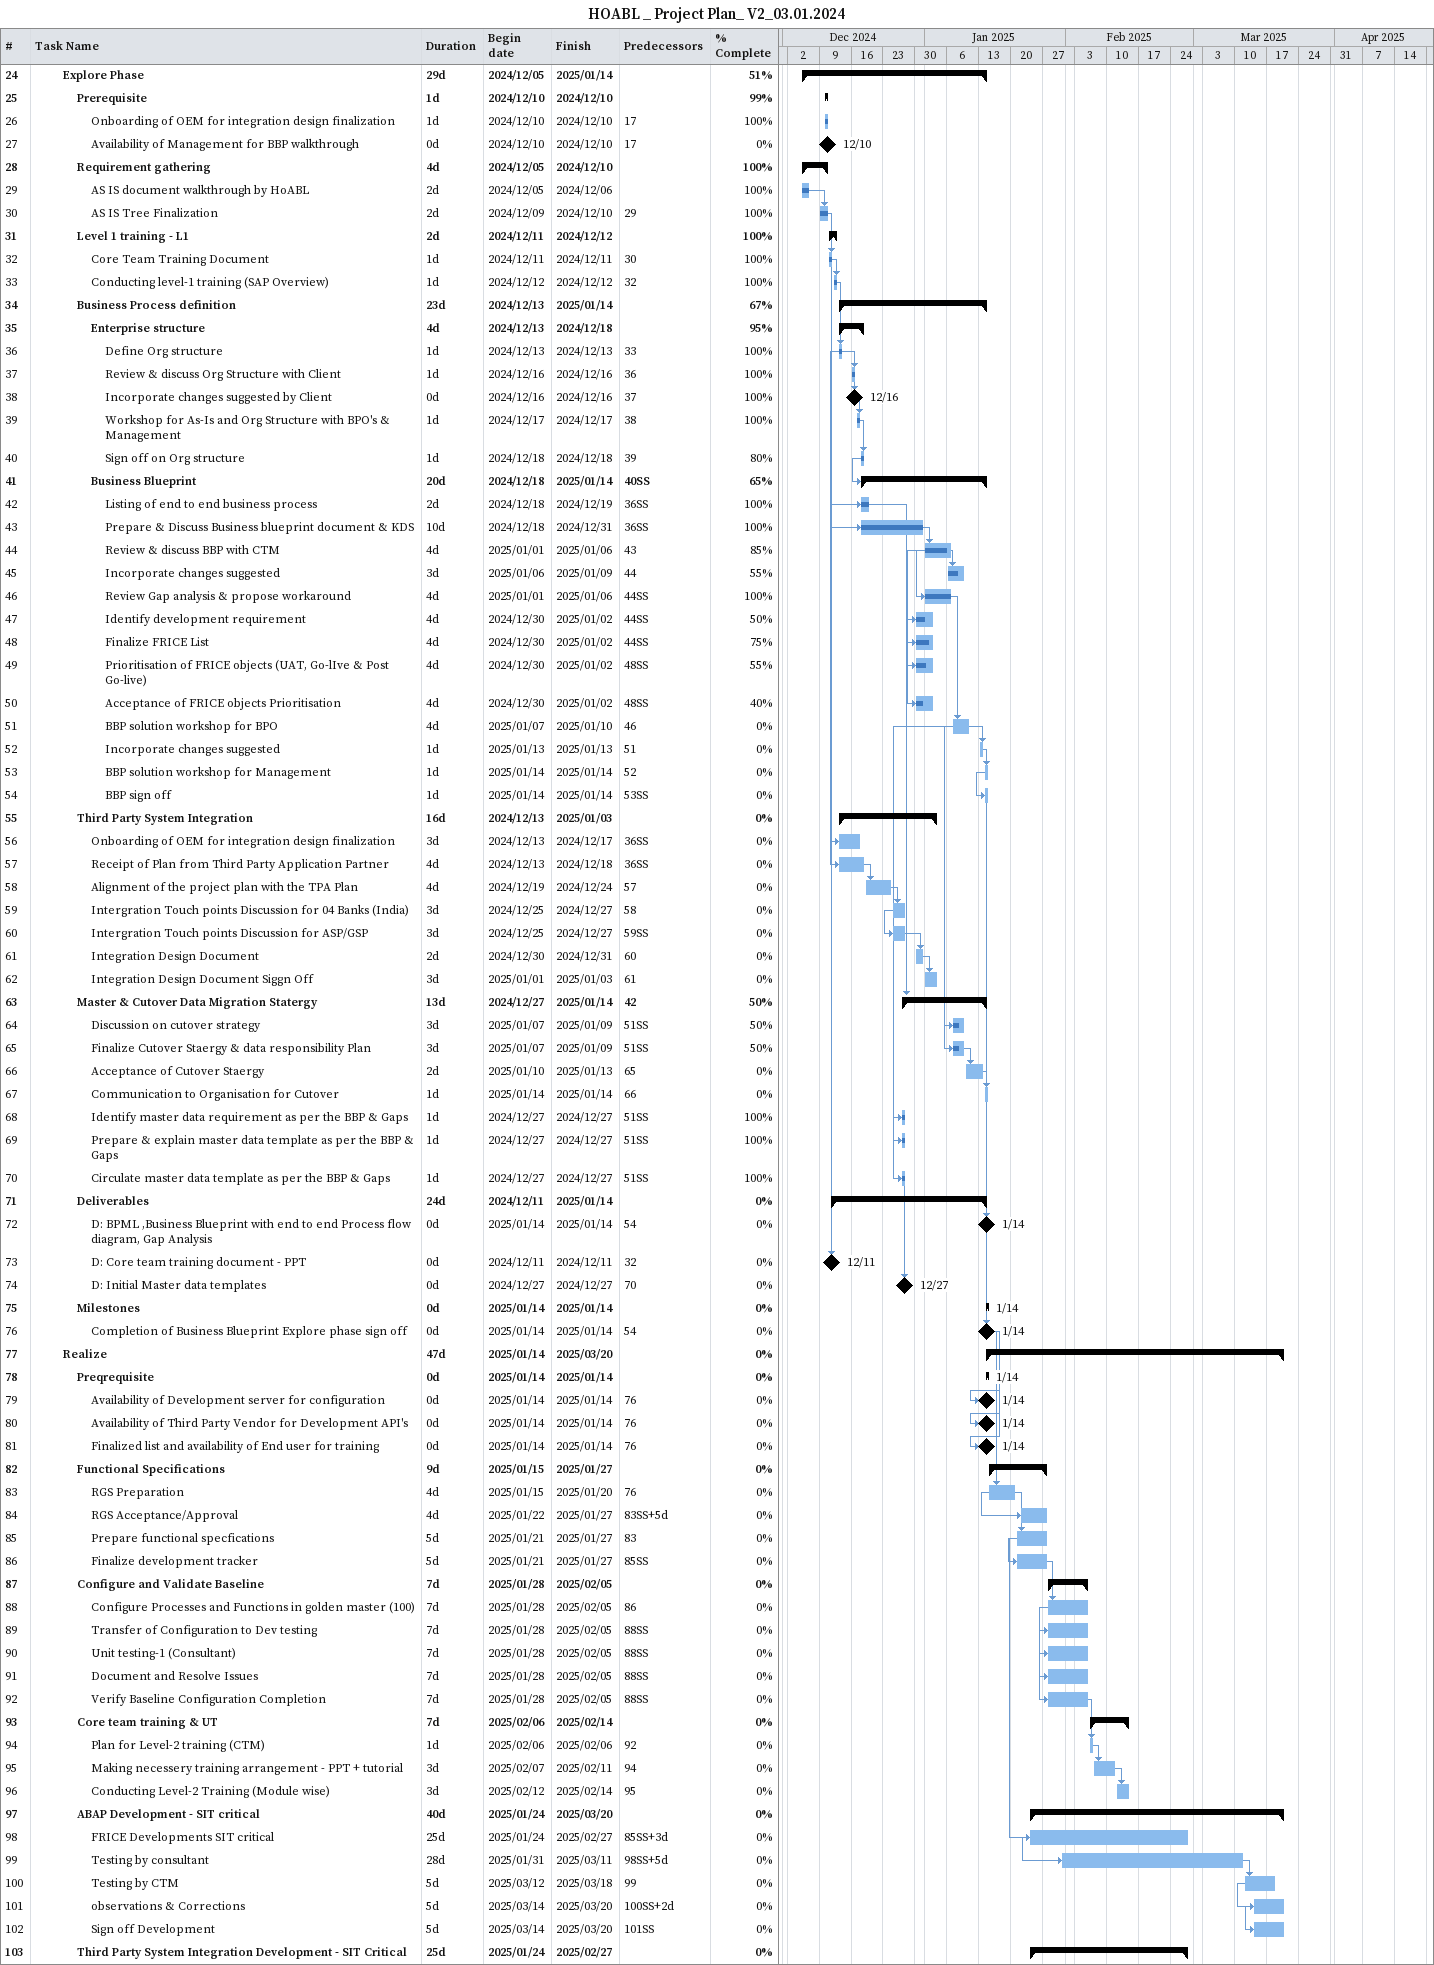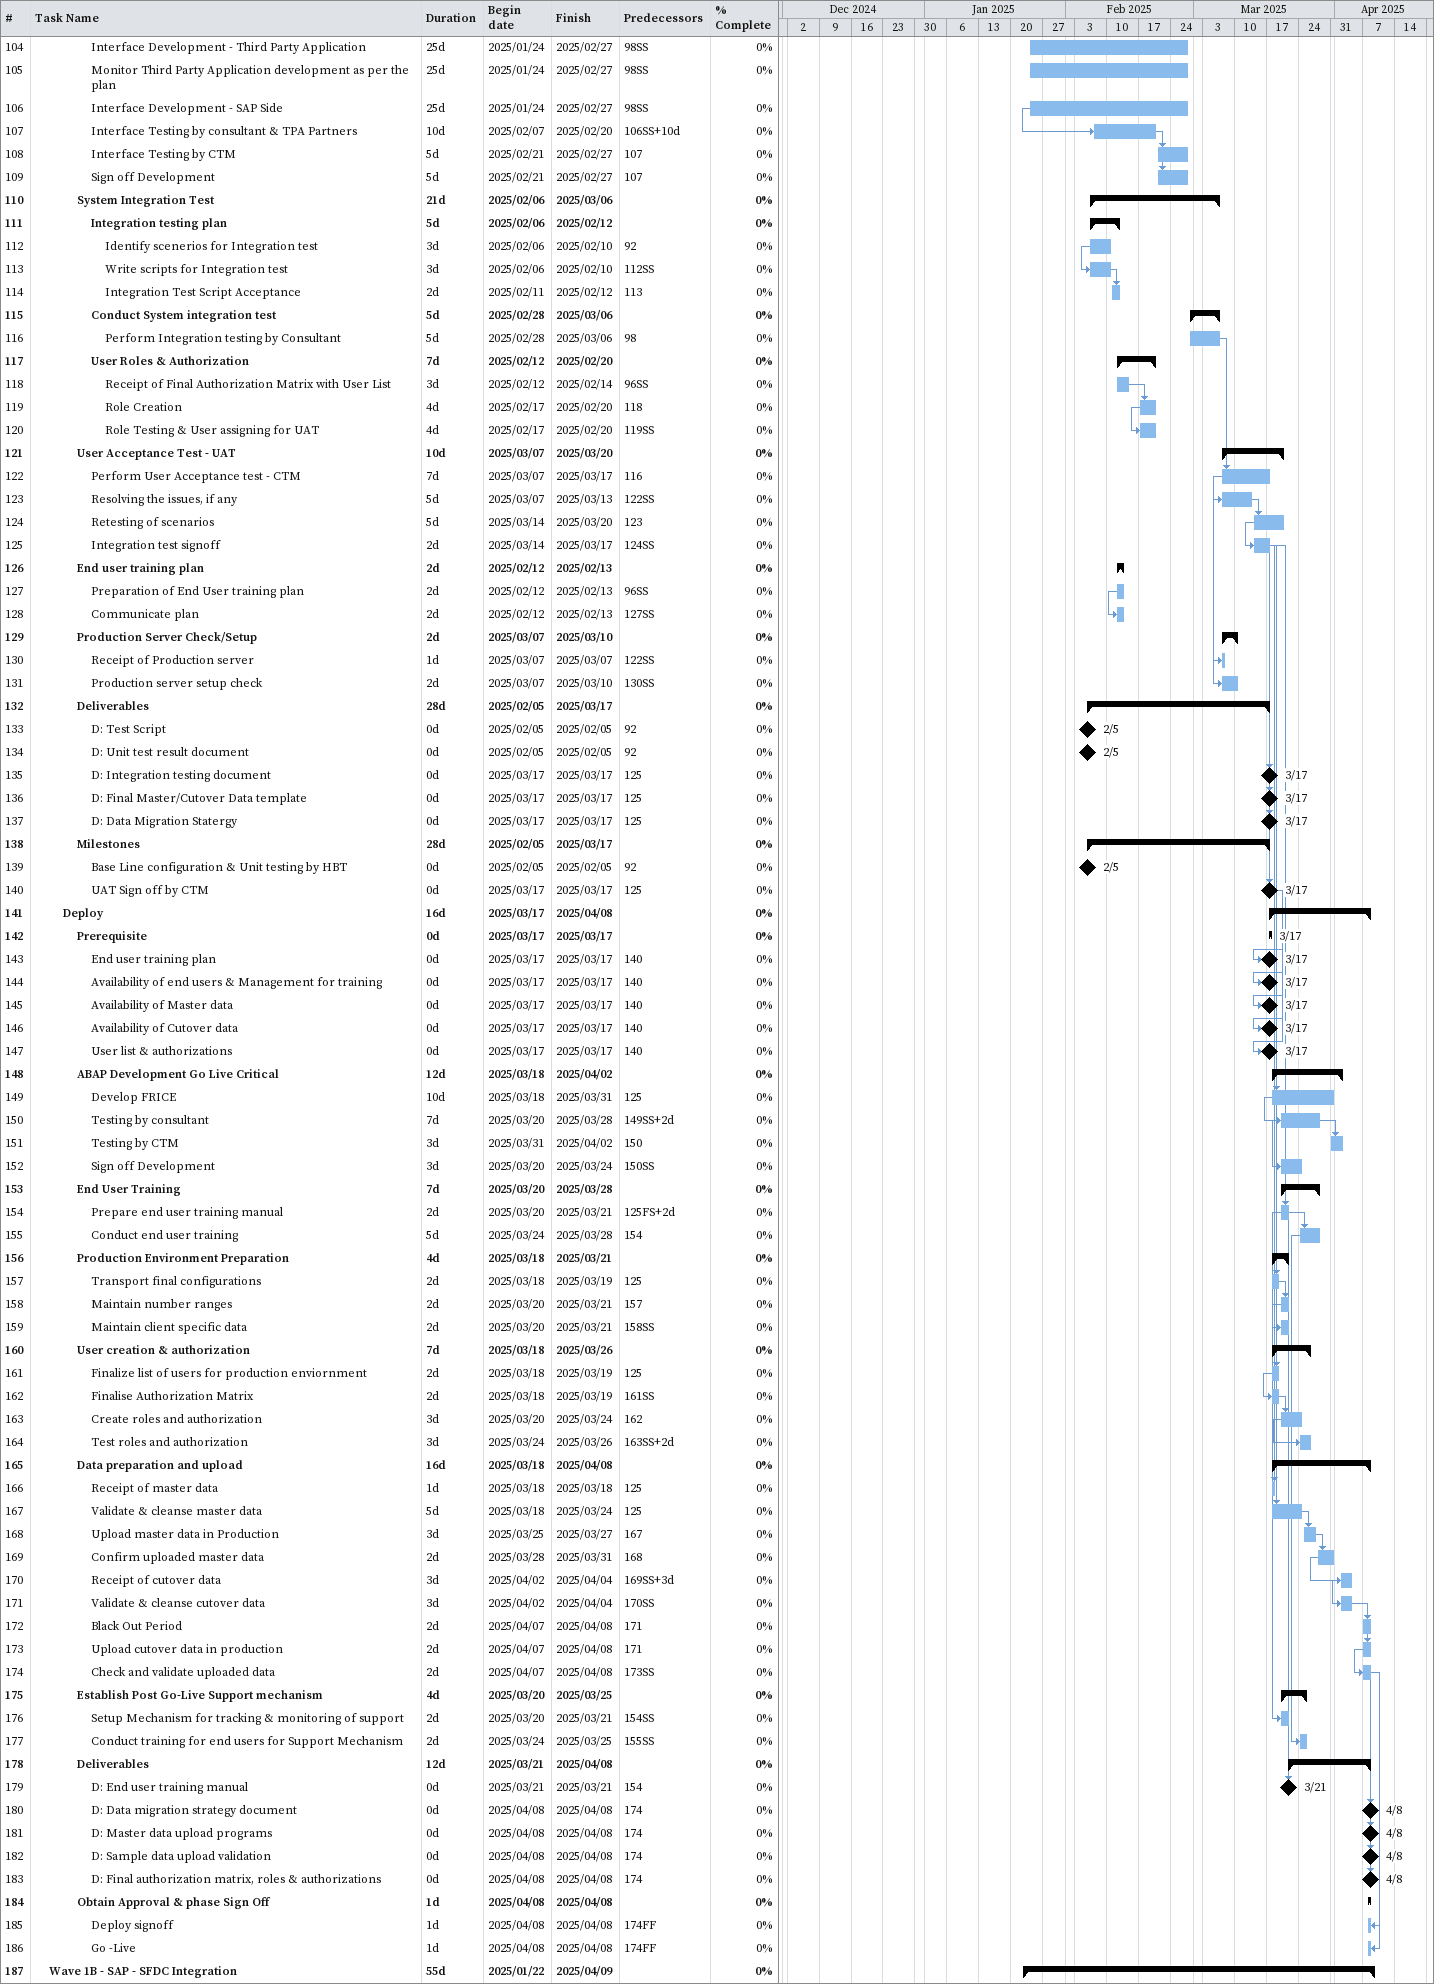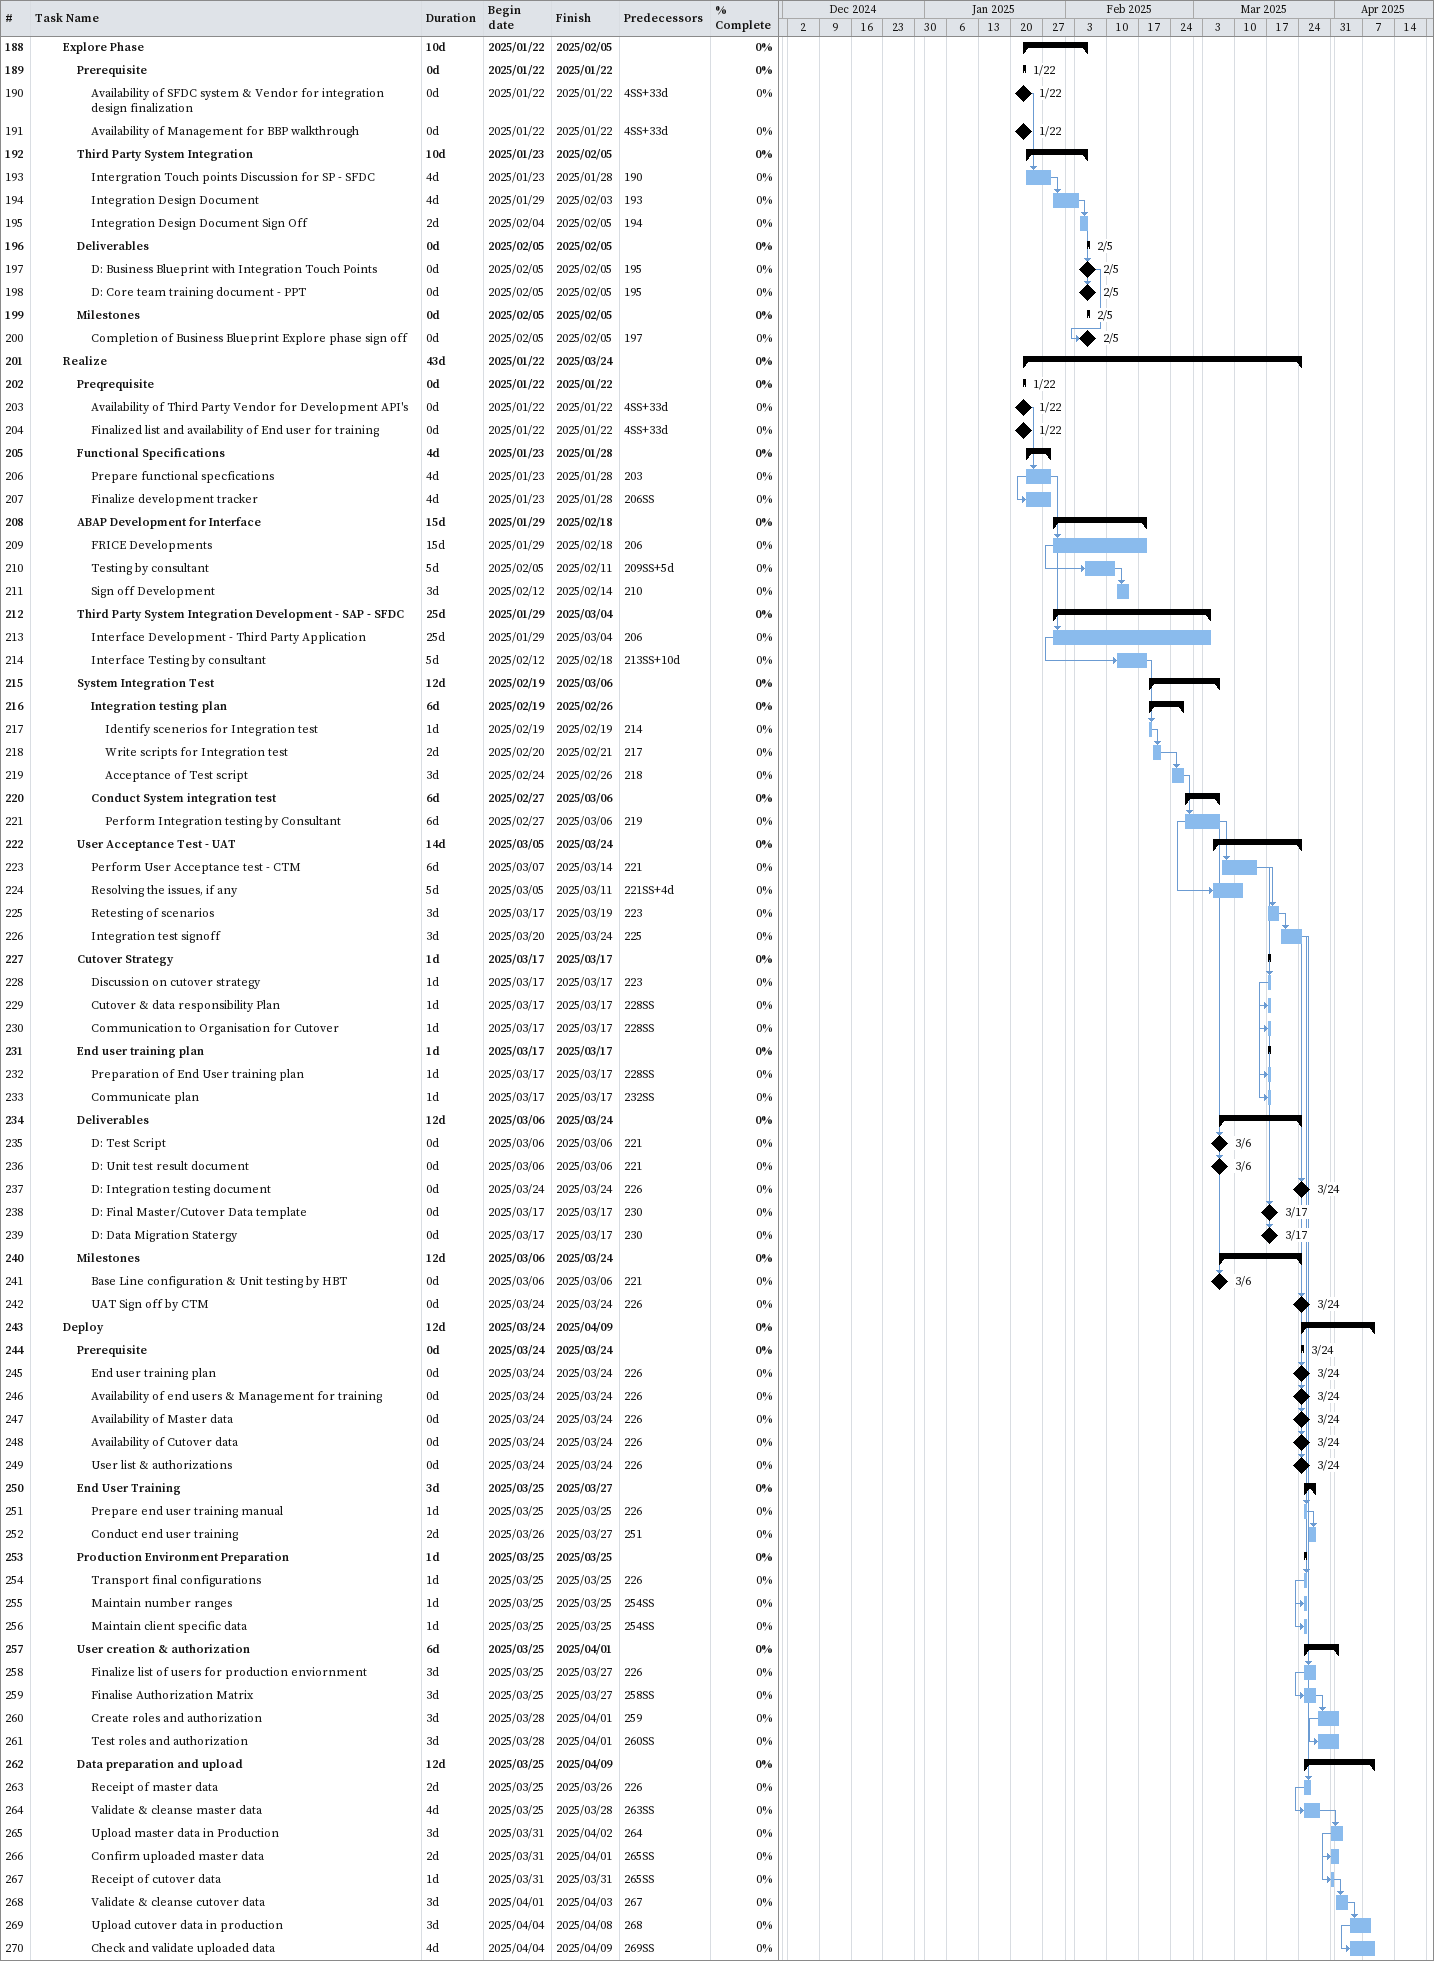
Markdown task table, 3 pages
HOABL _ Project Plan_ V2_03.01.2024

| ID | Level | Task | Duration | Start | Finish | Predecessors | % complete |
|---|---|---|---|---|---|---|---|
| 24 | 3 | **Explore Phase** | 29d | 2024-12-05 | 2025-01-14 |  | 51 |
| 25 | 4 | **Prerequisite** | 1d | 2024-12-10 | 2024-12-10 |  | 99 |
| 26 | 5 | Onboarding of OEM for integration design finalization | 1d | 2024-12-10 | 2024-12-10 | 17 | 100 |
| 27 | 5 | Availability of Management for BBP walkthrough | 0d | 2024-12-10 | 2024-12-10 | 17 | 0 |
| 28 | 4 | **Requirement gathering** | 4d | 2024-12-05 | 2024-12-10 |  | 100 |
| 29 | 5 | AS IS document walkthrough by HoABL | 2d | 2024-12-05 | 2024-12-06 |  | 100 |
| 30 | 5 | AS IS Tree Finalization | 2d | 2024-12-09 | 2024-12-10 | 29 | 100 |
| 31 | 4 | **Level 1 training - L1** | 2d | 2024-12-11 | 2024-12-12 |  | 100 |
| 32 | 5 | Core Team Training Document | 1d | 2024-12-11 | 2024-12-11 | 30 | 100 |
| 33 | 5 | Conducting level-1 training (SAP Overview) | 1d | 2024-12-12 | 2024-12-12 | 32 | 100 |
| 34 | 4 | **Business Process definition** | 23d | 2024-12-13 | 2025-01-14 |  | 67 |
| 35 | 5 | **Enterprise structure** | 4d | 2024-12-13 | 2024-12-18 |  | 95 |
| 36 | 6 | Define Org structure | 1d | 2024-12-13 | 2024-12-13 | 33 | 100 |
| 37 | 6 | Review & discuss Org Structure with Client | 1d | 2024-12-16 | 2024-12-16 | 36 | 100 |
| 38 | 6 | Incorporate changes suggested by Client | 0d | 2024-12-16 | 2024-12-16 | 37 | 100 |
| 39 | 6 | Workshop for As-Is and Org Structure with BPO's & Management | 1d | 2024-12-17 | 2024-12-17 | 38 | 100 |
| 40 | 6 | Sign off on Org structure | 1d | 2024-12-18 | 2024-12-18 | 39 | 80 |
| 41 | 5 | **Business Blueprint** | 20d | 2024-12-18 | 2025-01-14 | 40SS | 65 |
| 42 | 6 | Listing of end to end business process | 2d | 2024-12-18 | 2024-12-19 | 36SS | 100 |
| 43 | 6 | Prepare & Discuss Business blueprint document & KDS | 10d | 2024-12-18 | 2024-12-31 | 36SS | 100 |
| 44 | 6 | Review & discuss BBP with CTM | 4d | 2025-01-01 | 2025-01-06 | 43 | 85 |
| 45 | 6 | Incorporate changes suggested | 3d | 2025-01-06 | 2025-01-09 | 44 | 55 |
| 46 | 6 | Review Gap analysis & propose workaround | 4d | 2025-01-01 | 2025-01-06 | 44SS | 100 |
| 47 | 6 | Identify development requirement | 4d | 2024-12-30 | 2025-01-02 | 44SS | 50 |
| 48 | 6 | Finalize FRICE List | 4d | 2024-12-30 | 2025-01-02 | 44SS | 75 |
| 49 | 6 | Prioritisation of FRICE objects (UAT, Go-lIve & Post Go-live) | 4d | 2024-12-30 | 2025-01-02 | 48SS | 55 |
| 50 | 6 | Acceptance of FRICE objects Prioritisation | 4d | 2024-12-30 | 2025-01-02 | 48SS | 40 |
| 51 | 6 | BBP solution workshop for BPO | 4d | 2025-01-07 | 2025-01-10 | 46 | 0 |
| 52 | 6 | Incorporate changes suggested | 1d | 2025-01-13 | 2025-01-13 | 51 | 0 |
| 53 | 6 | BBP solution workshop for Management | 1d | 2025-01-14 | 2025-01-14 | 52 | 0 |
| 54 | 6 | BBP sign off | 1d | 2025-01-14 | 2025-01-14 | 53SS | 0 |
| 55 | 4 | **Third Party System Integration** | 16d | 2024-12-13 | 2025-01-03 |  | 0 |
| 56 | 5 | Onboarding of OEM for integration design finalization | 3d | 2024-12-13 | 2024-12-17 | 36SS | 0 |
| 57 | 5 | Receipt of Plan from Third Party Application Partner | 4d | 2024-12-13 | 2024-12-18 | 36SS | 0 |
| 58 | 5 | Alignment of the project plan with the TPA Plan | 4d | 2024-12-19 | 2024-12-24 | 57 | 0 |
| 59 | 5 | Intergration Touch points Discussion for 04 Banks (India) | 3d | 2024-12-25 | 2024-12-27 | 58 | 0 |
| 60 | 5 | Intergration Touch points Discussion for ASP/GSP | 3d | 2024-12-25 | 2024-12-27 | 59SS | 0 |
| 61 | 5 | Integration Design Document | 2d | 2024-12-30 | 2024-12-31 | 60 | 0 |
| 62 | 5 | Integration Design Document Siggn Off | 3d | 2025-01-01 | 2025-01-03 | 61 | 0 |
| 63 | 4 | **Master & Cutover Data Migration Statergy** | 13d | 2024-12-27 | 2025-01-14 | 42 | 50 |
| 64 | 5 | Discussion on cutover strategy | 3d | 2025-01-07 | 2025-01-09 | 51SS | 50 |
| 65 | 5 | Finalize Cutover Staergy & data responsibility Plan | 3d | 2025-01-07 | 2025-01-09 | 51SS | 50 |
| 66 | 5 | Acceptance of Cutover Staergy | 2d | 2025-01-10 | 2025-01-13 | 65 | 0 |
| 67 | 5 | Communication to Organisation for Cutover | 1d | 2025-01-14 | 2025-01-14 | 66 | 0 |
| 68 | 5 | Identify master data requirement as per the BBP & Gaps | 1d | 2024-12-27 | 2024-12-27 | 51SS | 100 |
| 69 | 5 | Prepare & explain master data template as per the BBP & Gaps | 1d | 2024-12-27 | 2024-12-27 | 51SS | 100 |
| 70 | 5 | Circulate master data template as per the BBP & Gaps | 1d | 2024-12-27 | 2024-12-27 | 51SS | 100 |
| 71 | 4 | **Deliverables** | 24d | 2024-12-11 | 2025-01-14 |  | 0 |
| 72 | 5 | D: BPML ,Business Blueprint with end to end Process flow diagram, Gap Analysis | 0d | 2025-01-14 | 2025-01-14 | 54 | 0 |
| 73 | 5 | D: Core team training document - PPT | 0d | 2024-12-11 | 2024-12-11 | 32 | 0 |
| 74 | 5 | D: Initial Master data templates | 0d | 2024-12-27 | 2024-12-27 | 70 | 0 |
| 75 | 4 | **Milestones** | 0d | 2025-01-14 | 2025-01-14 |  | 0 |
| 76 | 5 | Completion of Business Blueprint Explore phase sign off | 0d | 2025-01-14 | 2025-01-14 | 54 | 0 |
| 77 | 3 | **Realize** | 47d | 2025-01-14 | 2025-03-20 |  | 0 |
| 78 | 4 | **Preqrequisite** | 0d | 2025-01-14 | 2025-01-14 |  | 0 |
| 79 | 5 | Availability of Development server for configuration | 0d | 2025-01-14 | 2025-01-14 | 76 | 0 |
| 80 | 5 | Availability of Third Party Vendor for Development API's | 0d | 2025-01-14 | 2025-01-14 | 76 | 0 |
| 81 | 5 | Finalized list and availability of End user for training | 0d | 2025-01-14 | 2025-01-14 | 76 | 0 |
| 82 | 4 | **Functional Specifications** | 9d | 2025-01-15 | 2025-01-27 |  | 0 |
| 83 | 5 | RGS Preparation | 4d | 2025-01-15 | 2025-01-20 | 76 | 0 |
| 84 | 5 | RGS Acceptance/Approval | 4d | 2025-01-22 | 2025-01-27 | 83SS+5d | 0 |
| 85 | 5 | Prepare functional specfications | 5d | 2025-01-21 | 2025-01-27 | 83 | 0 |
| 86 | 5 | Finalize development tracker | 5d | 2025-01-21 | 2025-01-27 | 85SS | 0 |
| 87 | 4 | **Configure and Validate Baseline** | 7d | 2025-01-28 | 2025-02-05 |  | 0 |
| 88 | 5 | Configure Processes and Functions in golden master (100) | 7d | 2025-01-28 | 2025-02-05 | 86 | 0 |
| 89 | 5 | Transfer of Configuration to Dev testing | 7d | 2025-01-28 | 2025-02-05 | 88SS | 0 |
| 90 | 5 | Unit testing-1 (Consultant) | 7d | 2025-01-28 | 2025-02-05 | 88SS | 0 |
| 91 | 5 | Document and Resolve Issues | 7d | 2025-01-28 | 2025-02-05 | 88SS | 0 |
| 92 | 5 | Verify Baseline Configuration Completion | 7d | 2025-01-28 | 2025-02-05 | 88SS | 0 |
| 93 | 4 | **Core team training & UT** | 7d | 2025-02-06 | 2025-02-14 |  | 0 |
| 94 | 5 | Plan for Level-2 training (CTM) | 1d | 2025-02-06 | 2025-02-06 | 92 | 0 |
| 95 | 5 | Making necessery training arrangement - PPT + tutorial | 3d | 2025-02-07 | 2025-02-11 | 94 | 0 |
| 96 | 5 | Conducting Level-2 Training (Module wise) | 3d | 2025-02-12 | 2025-02-14 | 95 | 0 |
| 97 | 4 | **ABAP Development - SIT critical** | 40d | 2025-01-24 | 2025-03-20 |  | 0 |
| 98 | 5 | FRICE Developments SIT critical | 25d | 2025-01-24 | 2025-02-27 | 85SS+3d | 0 |
| 99 | 5 | Testing by consultant | 28d | 2025-01-31 | 2025-03-11 | 98SS+5d | 0 |
| 100 | 5 | Testing by CTM | 5d | 2025-03-12 | 2025-03-18 | 99 | 0 |
| 101 | 5 | observations & Corrections | 5d | 2025-03-14 | 2025-03-20 | 100SS+2d | 0 |
| 102 | 5 | Sign off Development | 5d | 2025-03-14 | 2025-03-20 | 101SS | 0 |
| 103 | 4 | **Third Party System Integration Development - SIT Critical** | 25d | 2025-01-24 | 2025-02-27 |  | 0 |
| 104 | 5 | Interface Development - Third Party Application | 25d | 2025-01-24 | 2025-02-27 | 98SS | 0 |
| 105 | 5 | Monitor Third Party Application development as per the plan | 25d | 2025-01-24 | 2025-02-27 | 98SS | 0 |
| 106 | 5 | Interface Development - SAP Side | 25d | 2025-01-24 | 2025-02-27 | 98SS | 0 |
| 107 | 5 | Interface Testing by consultant & TPA Partners | 10d | 2025-02-07 | 2025-02-20 | 106SS+10d | 0 |
| 108 | 5 | Interface Testing by CTM | 5d | 2025-02-21 | 2025-02-27 | 107 | 0 |
| 109 | 5 | Sign off Development | 5d | 2025-02-21 | 2025-02-27 | 107 | 0 |
| 110 | 4 | **System Integration Test** | 21d | 2025-02-06 | 2025-03-06 |  | 0 |
| 111 | 5 | **Integration testing plan** | 5d | 2025-02-06 | 2025-02-12 |  | 0 |
| 112 | 6 | Identify scenerios for Integration test | 3d | 2025-02-06 | 2025-02-10 | 92 | 0 |
| 113 | 6 | Write scripts for Integration test | 3d | 2025-02-06 | 2025-02-10 | 112SS | 0 |
| 114 | 6 | Integration Test Script Acceptance | 2d | 2025-02-11 | 2025-02-12 | 113 | 0 |
| 115 | 5 | **Conduct System integration test** | 5d | 2025-02-28 | 2025-03-06 |  | 0 |
| 116 | 6 | Perform Integration testing by Consultant | 5d | 2025-02-28 | 2025-03-06 | 98 | 0 |
| 117 | 5 | **User Roles & Authorization** | 7d | 2025-02-12 | 2025-02-20 |  | 0 |
| 118 | 6 | Receipt of Final Authorization Matrix with User List | 3d | 2025-02-12 | 2025-02-14 | 96SS | 0 |
| 119 | 6 | Role Creation | 4d | 2025-02-17 | 2025-02-20 | 118 | 0 |
| 120 | 6 | Role Testing & User assigning for UAT | 4d | 2025-02-17 | 2025-02-20 | 119SS | 0 |
| 121 | 4 | **User Acceptance Test - UAT** | 10d | 2025-03-07 | 2025-03-20 |  | 0 |
| 122 | 5 | Perform User Acceptance test - CTM | 7d | 2025-03-07 | 2025-03-17 | 116 | 0 |
| 123 | 5 | Resolving the issues, if any | 5d | 2025-03-07 | 2025-03-13 | 122SS | 0 |
| 124 | 5 | Retesting of scenarios | 5d | 2025-03-14 | 2025-03-20 | 123 | 0 |
| 125 | 5 | Integration test signoff | 2d | 2025-03-14 | 2025-03-17 | 124SS | 0 |
| 126 | 4 | **End user training plan** | 2d | 2025-02-12 | 2025-02-13 |  | 0 |
| 127 | 5 | Preparation of End User training plan | 2d | 2025-02-12 | 2025-02-13 | 96SS | 0 |
| 128 | 5 | Communicate plan | 2d | 2025-02-12 | 2025-02-13 | 127SS | 0 |
| 129 | 4 | **Production Server Check/Setup** | 2d | 2025-03-07 | 2025-03-10 |  | 0 |
| 130 | 5 | Receipt of Production server | 1d | 2025-03-07 | 2025-03-07 | 122SS | 0 |
| 131 | 5 | Production server setup check | 2d | 2025-03-07 | 2025-03-10 | 130SS | 0 |
| 132 | 4 | **Deliverables** | 28d | 2025-02-05 | 2025-03-17 |  | 0 |
| 133 | 5 | D: Test Script | 0d | 2025-02-05 | 2025-02-05 | 92 | 0 |
| 134 | 5 | D: Unit test result document | 0d | 2025-02-05 | 2025-02-05 | 92 | 0 |
| 135 | 5 | D: Integration testing document | 0d | 2025-03-17 | 2025-03-17 | 125 | 0 |
| 136 | 5 | D: Final Master/Cutover Data template | 0d | 2025-03-17 | 2025-03-17 | 125 | 0 |
| 137 | 5 | D: Data Migration Statergy | 0d | 2025-03-17 | 2025-03-17 | 125 | 0 |
| 138 | 4 | **Milestones** | 28d | 2025-02-05 | 2025-03-17 |  | 0 |
| 139 | 5 | Base Line configuration & Unit testing by HBT | 0d | 2025-02-05 | 2025-02-05 | 92 | 0 |
| 140 | 5 | UAT Sign off by CTM | 0d | 2025-03-17 | 2025-03-17 | 125 | 0 |
| 141 | 3 | **Deploy** | 16d | 2025-03-17 | 2025-04-08 |  | 0 |
| 142 | 4 | **Prerequisite** | 0d | 2025-03-17 | 2025-03-17 |  | 0 |
| 143 | 5 | End user training plan | 0d | 2025-03-17 | 2025-03-17 | 140 | 0 |
| 144 | 5 | Availability of end users & Management for training | 0d | 2025-03-17 | 2025-03-17 | 140 | 0 |
| 145 | 5 | Availability of Master data | 0d | 2025-03-17 | 2025-03-17 | 140 | 0 |
| 146 | 5 | Availability of Cutover data | 0d | 2025-03-17 | 2025-03-17 | 140 | 0 |
| 147 | 5 | User list & authorizations | 0d | 2025-03-17 | 2025-03-17 | 140 | 0 |
| 148 | 4 | **ABAP Development Go Live Critical** | 12d | 2025-03-18 | 2025-04-02 |  | 0 |
| 149 | 5 | Develop FRICE | 10d | 2025-03-18 | 2025-03-31 | 125 | 0 |
| 150 | 5 | Testing by consultant | 7d | 2025-03-20 | 2025-03-28 | 149SS+2d | 0 |
| 151 | 5 | Testing by CTM | 3d | 2025-03-31 | 2025-04-02 | 150 | 0 |
| 152 | 5 | Sign off Development | 3d | 2025-03-20 | 2025-03-24 | 150SS | 0 |
| 153 | 4 | **End User Training** | 7d | 2025-03-20 | 2025-03-28 |  | 0 |
| 154 | 5 | Prepare end user training manual | 2d | 2025-03-20 | 2025-03-21 | 125FS+2d | 0 |
| 155 | 5 | Conduct end user training | 5d | 2025-03-24 | 2025-03-28 | 154 | 0 |
| 156 | 4 | **Production Environment Preparation** | 4d | 2025-03-18 | 2025-03-21 |  | 0 |
| 157 | 5 | Transport final configurations | 2d | 2025-03-18 | 2025-03-19 | 125 | 0 |
| 158 | 5 | Maintain number ranges | 2d | 2025-03-20 | 2025-03-21 | 157 | 0 |
| 159 | 5 | Maintain client specific data | 2d | 2025-03-20 | 2025-03-21 | 158SS | 0 |
| 160 | 4 | **User creation & authorization** | 7d | 2025-03-18 | 2025-03-26 |  | 0 |
| 161 | 5 | Finalize list of users for production enviornment | 2d | 2025-03-18 | 2025-03-19 | 125 | 0 |
| 162 | 5 | Finalise Authorization Matrix | 2d | 2025-03-18 | 2025-03-19 | 161SS | 0 |
| 163 | 5 | Create roles and authorization | 3d | 2025-03-20 | 2025-03-24 | 162 | 0 |
| 164 | 5 | Test roles and authorization | 3d | 2025-03-24 | 2025-03-26 | 163SS+2d | 0 |
| 165 | 4 | **Data preparation and upload** | 16d | 2025-03-18 | 2025-04-08 |  | 0 |
| 166 | 5 | Receipt of master data | 1d | 2025-03-18 | 2025-03-18 | 125 | 0 |
| 167 | 5 | Validate & cleanse master data | 5d | 2025-03-18 | 2025-03-24 | 125 | 0 |
| 168 | 5 | Upload master data in Production | 3d | 2025-03-25 | 2025-03-27 | 167 | 0 |
| 169 | 5 | Confirm uploaded master data | 2d | 2025-03-28 | 2025-03-31 | 168 | 0 |
| 170 | 5 | Receipt of cutover data | 3d | 2025-04-02 | 2025-04-04 | 169SS+3d | 0 |
| 171 | 5 | Validate & cleanse cutover data | 3d | 2025-04-02 | 2025-04-04 | 170SS | 0 |
| 172 | 5 | Black Out Period | 2d | 2025-04-07 | 2025-04-08 | 171 | 0 |
| 173 | 5 | Upload cutover data in production | 2d | 2025-04-07 | 2025-04-08 | 171 | 0 |
| 174 | 5 | Check and validate uploaded data | 2d | 2025-04-07 | 2025-04-08 | 173SS | 0 |
| 175 | 4 | **Establish Post Go-Live Support mechanism** | 4d | 2025-03-20 | 2025-03-25 |  | 0 |
| 176 | 5 | Setup Mechanism for tracking & monitoring of support | 2d | 2025-03-20 | 2025-03-21 | 154SS | 0 |
| 177 | 5 | Conduct training for end users for Support Mechanism | 2d | 2025-03-24 | 2025-03-25 | 155SS | 0 |
| 178 | 4 | **Deliverables** | 12d | 2025-03-21 | 2025-04-08 |  | 0 |
| 179 | 5 | D: End user training manual | 0d | 2025-03-21 | 2025-03-21 | 154 | 0 |
| 180 | 5 | D: Data migration strategy document | 0d | 2025-04-08 | 2025-04-08 | 174 | 0 |
| 181 | 5 | D: Master data upload programs | 0d | 2025-04-08 | 2025-04-08 | 174 | 0 |
| 182 | 5 | D: Sample data upload validation | 0d | 2025-04-08 | 2025-04-08 | 174 | 0 |
| 183 | 5 | D: Final authorization matrix, roles & authorizations | 0d | 2025-04-08 | 2025-04-08 | 174 | 0 |
| 184 | 4 | **Obtain Approval & phase Sign Off** | 1d | 2025-04-08 | 2025-04-08 |  | 0 |
| 185 | 5 | Deploy signoff | 1d | 2025-04-08 | 2025-04-08 | 174FF | 0 |
| 186 | 5 | Go -Live | 1d | 2025-04-08 | 2025-04-08 | 174FF | 0 |
| 187 | 2 | **Wave 1B - SAP - SFDC Integration** | 55d | 2025-01-22 | 2025-04-09 |  | 0 |
| 188 | 3 | **Explore Phase** | 10d | 2025-01-22 | 2025-02-05 |  | 0 |
| 189 | 4 | **Prerequisite** | 0d | 2025-01-22 | 2025-01-22 |  | 0 |
| 190 | 5 | Availability of SFDC system & Vendor for integration design finalization | 0d | 2025-01-22 | 2025-01-22 | 4SS+33d | 0 |
| 191 | 5 | Availability of Management for BBP walkthrough | 0d | 2025-01-22 | 2025-01-22 | 4SS+33d | 0 |
| 192 | 4 | **Third Party System Integration** | 10d | 2025-01-23 | 2025-02-05 |  | 0 |
| 193 | 5 | Intergration Touch points Discussion for SP - SFDC | 4d | 2025-01-23 | 2025-01-28 | 190 | 0 |
| 194 | 5 | Integration Design Document | 4d | 2025-01-29 | 2025-02-03 | 193 | 0 |
| 195 | 5 | Integration Design Document Sign Off | 2d | 2025-02-04 | 2025-02-05 | 194 | 0 |
| 196 | 4 | **Deliverables** | 0d | 2025-02-05 | 2025-02-05 |  | 0 |
| 197 | 5 | D: Business Blueprint with Integration Touch Points | 0d | 2025-02-05 | 2025-02-05 | 195 | 0 |
| 198 | 5 | D: Core team training document - PPT | 0d | 2025-02-05 | 2025-02-05 | 195 | 0 |
| 199 | 4 | **Milestones** | 0d | 2025-02-05 | 2025-02-05 |  | 0 |
| 200 | 5 | Completion of Business Blueprint Explore phase sign off | 0d | 2025-02-05 | 2025-02-05 | 197 | 0 |
| 201 | 3 | **Realize** | 43d | 2025-01-22 | 2025-03-24 |  | 0 |
| 202 | 4 | **Preqrequisite** | 0d | 2025-01-22 | 2025-01-22 |  | 0 |
| 203 | 5 | Availability of Third Party Vendor for Development API's | 0d | 2025-01-22 | 2025-01-22 | 4SS+33d | 0 |
| 204 | 5 | Finalized list and availability of End user for training | 0d | 2025-01-22 | 2025-01-22 | 4SS+33d | 0 |
| 205 | 4 | **Functional Specifications** | 4d | 2025-01-23 | 2025-01-28 |  | 0 |
| 206 | 5 | Prepare functional specfications | 4d | 2025-01-23 | 2025-01-28 | 203 | 0 |
| 207 | 5 | Finalize development tracker | 4d | 2025-01-23 | 2025-01-28 | 206SS | 0 |
| 208 | 4 | **ABAP Development for Interface** | 15d | 2025-01-29 | 2025-02-18 |  | 0 |
| 209 | 5 | FRICE Developments | 15d | 2025-01-29 | 2025-02-18 | 206 | 0 |
| 210 | 5 | Testing by consultant | 5d | 2025-02-05 | 2025-02-11 | 209SS+5d | 0 |
| 211 | 5 | Sign off Development | 3d | 2025-02-12 | 2025-02-14 | 210 | 0 |
| 212 | 4 | **Third Party System Integration Development - SAP - SFDC** | 25d | 2025-01-29 | 2025-03-04 |  | 0 |
| 213 | 5 | Interface Development - Third Party Application | 25d | 2025-01-29 | 2025-03-04 | 206 | 0 |
| 214 | 5 | Interface Testing by consultant | 5d | 2025-02-12 | 2025-02-18 | 213SS+10d | 0 |
| 215 | 4 | **System Integration Test** | 12d | 2025-02-19 | 2025-03-06 |  | 0 |
| 216 | 5 | **Integration testing plan** | 6d | 2025-02-19 | 2025-02-26 |  | 0 |
| 217 | 6 | Identify scenerios for Integration test | 1d | 2025-02-19 | 2025-02-19 | 214 | 0 |
| 218 | 6 | Write scripts for Integration test | 2d | 2025-02-20 | 2025-02-21 | 217 | 0 |
| 219 | 6 | Acceptance of Test script | 3d | 2025-02-24 | 2025-02-26 | 218 | 0 |
| 220 | 5 | **Conduct System integration test** | 6d | 2025-02-27 | 2025-03-06 |  | 0 |
| 221 | 6 | Perform Integration testing by Consultant | 6d | 2025-02-27 | 2025-03-06 | 219 | 0 |
| 222 | 4 | **User Acceptance Test - UAT** | 14d | 2025-03-05 | 2025-03-24 |  | 0 |
| 223 | 5 | Perform User Acceptance test - CTM | 6d | 2025-03-07 | 2025-03-14 | 221 | 0 |
| 224 | 5 | Resolving the issues, if any | 5d | 2025-03-05 | 2025-03-11 | 221SS+4d | 0 |
| 225 | 5 | Retesting of scenarios | 3d | 2025-03-17 | 2025-03-19 | 223 | 0 |
| 226 | 5 | Integration test signoff | 3d | 2025-03-20 | 2025-03-24 | 225 | 0 |
| 227 | 4 | **Cutover Strategy** | 1d | 2025-03-17 | 2025-03-17 |  | 0 |
| 228 | 5 | Discussion on cutover strategy | 1d | 2025-03-17 | 2025-03-17 | 223 | 0 |
| 229 | 5 | Cutover & data responsibility Plan | 1d | 2025-03-17 | 2025-03-17 | 228SS | 0 |
| 230 | 5 | Communication to Organisation for Cutover | 1d | 2025-03-17 | 2025-03-17 | 228SS | 0 |
| 231 | 4 | **End user training plan** | 1d | 2025-03-17 | 2025-03-17 |  | 0 |
| 232 | 5 | Preparation of End User training plan | 1d | 2025-03-17 | 2025-03-17 | 228SS | 0 |
| 233 | 5 | Communicate plan | 1d | 2025-03-17 | 2025-03-17 | 232SS | 0 |
| 234 | 4 | **Deliverables** | 12d | 2025-03-06 | 2025-03-24 |  | 0 |
| 235 | 5 | D: Test Script | 0d | 2025-03-06 | 2025-03-06 | 221 | 0 |
| 236 | 5 | D: Unit test result document | 0d | 2025-03-06 | 2025-03-06 | 221 | 0 |
| 237 | 5 | D: Integration testing document | 0d | 2025-03-24 | 2025-03-24 | 226 | 0 |
| 238 | 5 | D: Final Master/Cutover Data template | 0d | 2025-03-17 | 2025-03-17 | 230 | 0 |
| 239 | 5 | D: Data Migration Statergy | 0d | 2025-03-17 | 2025-03-17 | 230 | 0 |
| 240 | 4 | **Milestones** | 12d | 2025-03-06 | 2025-03-24 |  | 0 |
| 241 | 5 | Base Line configuration & Unit testing by HBT | 0d | 2025-03-06 | 2025-03-06 | 221 | 0 |
| 242 | 5 | UAT Sign off by CTM | 0d | 2025-03-24 | 2025-03-24 | 226 | 0 |
| 243 | 3 | **Deploy** | 12d | 2025-03-24 | 2025-04-09 |  | 0 |
| 244 | 4 | **Prerequisite** | 0d | 2025-03-24 | 2025-03-24 |  | 0 |
| 245 | 5 | End user training plan | 0d | 2025-03-24 | 2025-03-24 | 226 | 0 |
| 246 | 5 | Availability of end users & Management for training | 0d | 2025-03-24 | 2025-03-24 | 226 | 0 |
| 247 | 5 | Availability of Master data | 0d | 2025-03-24 | 2025-03-24 | 226 | 0 |
| 248 | 5 | Availability of Cutover data | 0d | 2025-03-24 | 2025-03-24 | 226 | 0 |
| 249 | 5 | User list & authorizations | 0d | 2025-03-24 | 2025-03-24 | 226 | 0 |
| 250 | 4 | **End User Training** | 3d | 2025-03-25 | 2025-03-27 |  | 0 |
| 251 | 5 | Prepare end user training manual | 1d | 2025-03-25 | 2025-03-25 | 226 | 0 |
| 252 | 5 | Conduct end user training | 2d | 2025-03-26 | 2025-03-27 | 251 | 0 |
| 253 | 4 | **Production Environment Preparation** | 1d | 2025-03-25 | 2025-03-25 |  | 0 |
| 254 | 5 | Transport final configurations | 1d | 2025-03-25 | 2025-03-25 | 226 | 0 |
| 255 | 5 | Maintain number ranges | 1d | 2025-03-25 | 2025-03-25 | 254SS | 0 |
| 256 | 5 | Maintain client specific data | 1d | 2025-03-25 | 2025-03-25 | 254SS | 0 |
| 257 | 4 | **User creation & authorization** | 6d | 2025-03-25 | 2025-04-01 |  | 0 |
| 258 | 5 | Finalize list of users for production enviornment | 3d | 2025-03-25 | 2025-03-27 | 226 | 0 |
| 259 | 5 | Finalise Authorization Matrix | 3d | 2025-03-25 | 2025-03-27 | 258SS | 0 |
| 260 | 5 | Create roles and authorization | 3d | 2025-03-28 | 2025-04-01 | 259 | 0 |
| 261 | 5 | Test roles and authorization | 3d | 2025-03-28 | 2025-04-01 | 260SS | 0 |
| 262 | 4 | **Data preparation and upload** | 12d | 2025-03-25 | 2025-04-09 |  | 0 |
| 263 | 5 | Receipt of master data | 2d | 2025-03-25 | 2025-03-26 | 226 | 0 |
| 264 | 5 | Validate & cleanse master data | 4d | 2025-03-25 | 2025-03-28 | 263SS | 0 |
| 265 | 5 | Upload master data in Production | 3d | 2025-03-31 | 2025-04-02 | 264 | 0 |
| 266 | 5 | Confirm uploaded master data | 2d | 2025-03-31 | 2025-04-01 | 265SS | 0 |
| 267 | 5 | Receipt of cutover data | 1d | 2025-03-31 | 2025-03-31 | 265SS | 0 |
| 268 | 5 | Validate & cleanse cutover data | 3d | 2025-04-01 | 2025-04-03 | 267 | 0 |
| 269 | 5 | Upload cutover data in production | 3d | 2025-04-04 | 2025-04-08 | 268 | 0 |
| 270 | 5 | Check and validate uploaded data | 4d | 2025-04-04 | 2025-04-09 | 269SS | 0 |
